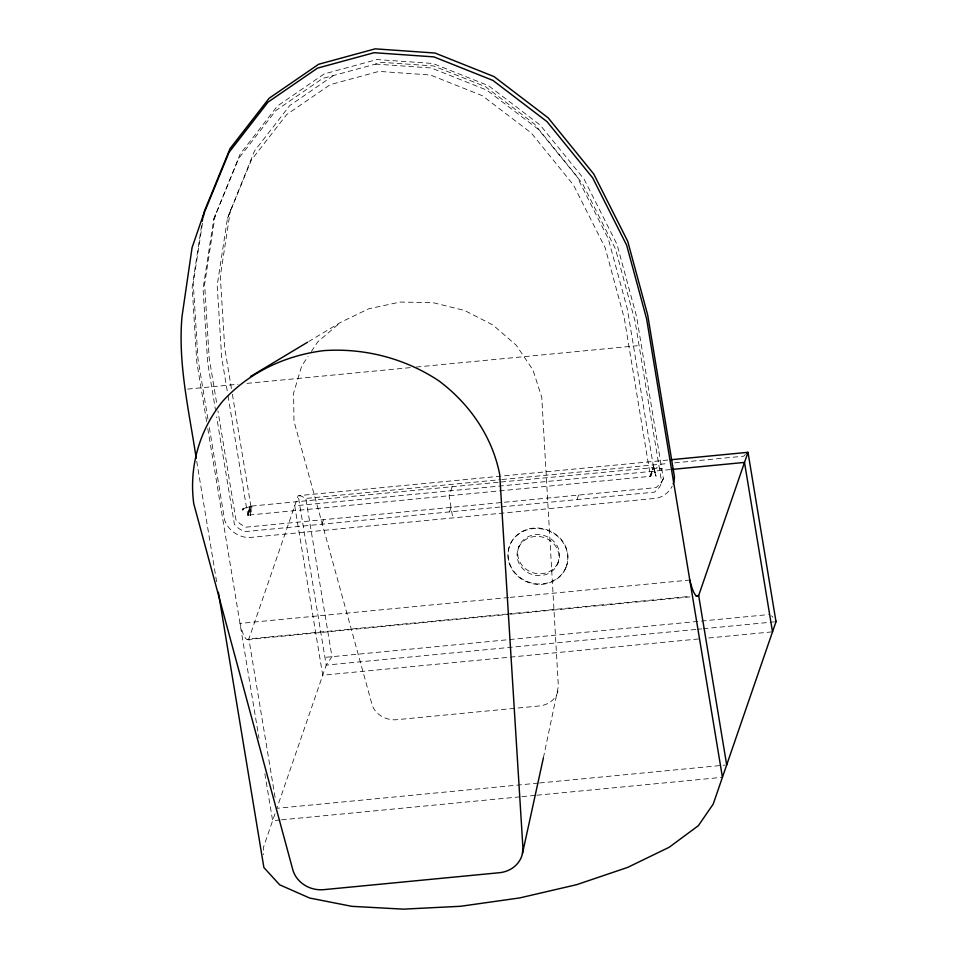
<?xml version="1.0" encoding="UTF-8"?>
<svg xmlns="http://www.w3.org/2000/svg" width="957" height="957" viewBox="0 0 957 957"><rect width="100%" height="100%" fill="white"/><g stroke="black" fill="none" stroke-linecap="round" stroke-linejoin="round"><path stroke-width="0.72" stroke-dasharray="4.79 3.59" d="M201.58 225.685L192.166 287.064L196.819 362.32L206.82 422.755M202.441 223.292L193.254 283.212L197.908 358.48L208.112 420.195M501.372 506.899L654.552 492.125L659.648 487.029L663.392 478.644L636.608 316.683L617.038 244.43L584.117 179.198L540.167 125.044L488.477 85.663L432.851 63.473L376.962 59.549L324.112 73.964L277.446 106.012L240.207 153.981L213.71 219.297L203.063 288.727L207.633 362.428L215.421 409.548M215.265 214.775L204.619 284.217L209.188 357.906L216.976 405.026M333.299 75.639L289.768 105.545L254.49 150.979L227.479 218.292L217.191 285.318L221.653 357.272L227.742 394.105M230.589 209.248L220.301 276.286L224.763 348.24L231.821 390.958M543.385 757.884L558.374 686.396L541.758 397.275L532.953 369.94L516.302 345.298L492.939 324.997L464.468 310.439L432.815 302.615L400.146 302.065L368.672 308.8L340.56 322.389L308.824 341.458M557.967 691.121C555.981 699.651 547.56 705.261 539.138 705.967L396.999 719.676C386.592 720.788 374.988 714.855 371.998 704.376L293.966 421.176L293.596 393.028L301.706 365.993L308.106 356.351M498.178 482.268L251.201 506.109L250.854 512.198L250.543 506.54L244.621 508.227L242.683 510.189C244.825 505.918 248.82 509.016 250.602 506.169C255.04 505.571 246.667 514.208 248.569 515.309A1.459 1.34 19 0 1 248.126 515.177L247.648 514.818A1.459 1.34 19 0 1 247.408 514.459C252.158 498.884 251.954 506.588 247.815 515.476L227.981 395.576M321.923 524.209L323.478 519.687M274.994 813.821L263.402 847.471L263.582 854.649M452.206 486.706L449.096 495.738L452.769 517.928M449.467 511.911L451.022 507.389M518.467 547.966L519.089 546.16M577.011 499.602L578.566 495.092M557.584 564.02A21.15 19.427 19 0 0 534.796 536.482A21.15 19.427 19 0 0 521.697 567.477A21.15 19.427 19 0 0 557.584 564.02L558.206 562.214A21.15 19.427 19 0 0 535.418 534.676A21.15 19.427 19 0 0 522.319 565.671A21.15 19.427 19 0 0 558.206 562.214M565.802 567.908A30.205 27.741 19 0 0 533.264 528.587A30.205 27.741 19 0 0 514.543 572.848A30.205 27.741 19 0 0 565.802 567.908L565.958 567.453A30.205 27.741 19 0 0 533.42 528.132A30.205 27.741 19 0 0 514.699 572.394A30.205 27.741 19 0 0 565.958 567.453M650.485 475.844L653.655 466.549L649.707 476.61A1.459 1.34 19 0 0 650.078 476.407L650.437 475.976A1.459 1.34 19 0 0 650.557 475.569M213.71 219.297L238.652 158.503L275.891 110.534L322.557 78.474L382.034 62.349L433.557 65.961L485.462 86.668L534.425 123.979L576.545 175.885L608.329 238.855L627.433 309.398L653.511 467.016M227.479 218.292L251.38 160.022L286.657 114.577L330.189 84.671L378.924 71.392L430.447 75.005L482.352 95.712L531.314 133.023L573.434 184.916L605.219 247.899L624.323 318.442L650.485 476.634L653.595 467.626L499.662 482.125M663.392 478.644L660.414 483.608L656.107 487.603L245.949 527.163L240.47 524.113L235.972 519.878L217.945 410.912M311.312 351.53L317.724 341.9L340.56 322.389M250.925 506.444L232.073 392.43M745.383 454.372L743.768 456.19L673.991 462.925M653.535 467.291C655.521 469.241 655.916 468.045 657.28 467.889L653.978 467.626L655.246 473.201C652.363 462.638 654.48 467.829 650.772 476.287L247.42 515.189L250.866 506.133M187.608 389.104L238.078 384.236M246.978 383.374L410.278 367.632M416.211 367.057L637.398 345.716M667.819 460.042L298.189 495.69L248.868 638.917L275.425 799.478M538.157 783.113L276.884 808.318L326.205 665.103L298.189 495.69L301.144 496.037L305.809 498.441L500.284 479.684M501.779 479.541L668.046 463.499M670.283 469.588L294.708 505.81L322.724 675.211L699.782 638.845M499.889 507.043L244.394 531.685L238.915 528.635L234.417 524.388L216.641 416.905M508.693 597.515L240.004 623.426A44.56 7.835 84.5 0 0 248.868 638.917L505.691 614.143M510.177 597.371L689.806 580.038M507.174 613.999L689.77 596.39M247.564 639.563L508.825 614.37M510.308 614.227L689.937 596.905M326.062 657.268L768.459 614.597M695.835 629.443L326.205 665.103L331.971 656.693L305.809 498.441M697.318 629.299L701.78 628.881M703.263 628.737L768.579 622.433M770.062 622.289L774.512 621.859M708.682 637.984L772.514 631.835M539.64 782.97L725.203 765.074M280.054 819.982L272.625 820.687L264.826 773.531M281.537 819.838L520.536 796.786M522.02 796.643L535.382 795.351M536.865 795.207L722.427 777.311M375.407 64.071L431.296 67.983L486.922 90.173L538.612 129.566L582.562 183.72L615.483 248.952L635.053 321.205L661.837 483.165M771.486 615.806L772.873 617.157M209.332 427.54L224.644 520.106A25.54 23.458 19 0 0 248.581 537.619L656.957 498.226A25.54 23.458 19 0 0 672.209 486.18M207.789 428.652L258.988 738.254M196.699 461.226L216.665 581.952M250.638 513.646L250.638 515.297L250.638 513.646M250.83 509.136L250.65 512.222L250.83 509.136M662.041 468.571L660.605 468.332L662.041 468.571M243.664 508.55L242.205 509.291L243.664 508.55M654.385 470.21L655.174 473.201L654.385 470.21M656.047 476.155L655.509 474.588L656.047 476.155M659.732 468.188L661.861 469.767L659.732 468.188"/><path stroke-width="1.44" d="M522.438 853.668L522.905 847.567L499.686 474.289C492.149 436.356 469.504 403.675 438.701 380.73C404.763 358.289 364.39 347.858 323.837 350.621C285.162 355.418 248.7 372.524 222.383 401.593C199.307 430.375 188.804 467.195 193.769 503.789L292.806 869.757C295.45 879.435 304.051 886.661 313.657 888.933A28.997 26.629 19 0 0 323.837 889.651L499.315 872.724A28.997 26.629 19 0 0 508.945 870.092C515.584 866.97 520.871 860.905 522.438 853.668L543.385 757.884M202.25 221.294L203.147 215.445L229.022 152.366L268.032 102.112L317.521 68.114L374.103 52.695L433.94 56.894L492.939 80.424L547.081 121.695L592.682 177.882L626.632 245.159L646.621 318.944L722.427 777.311M203.566 215.983L204.236 211.605L230.111 148.526L269.12 98.272L318.609 64.275L375.192 48.843L435.028 53.042L494.027 76.584L548.17 117.843L593.771 174.03L627.72 241.308L647.71 315.092L674.446 476.73A25.54 23.458 19 0 1 673.166 483.931M203.147 215.445L192.094 247.528L181.997 316.588C177.787 364.186 189.223 411.51 196.209 458.283M746.687 453.068L747.991 452.314L776.007 621.715L713.204 804.095L698.371 825.664L669.218 847.244L627.732 867.365L576.748 884.651L519.747 897.917L460.592 906.279L403.328 909.15L351.853 906.339L309.673 898.037L279.683 884.818L263.893 867.568L218.363 592.251M250.423 376.544L307.556 342.223M670.797 459.755L747.991 452.314L698.67 595.529L726.686 764.93M671.766 469.444L744.498 462.422L772.514 631.835M695.703 595.816L698.67 595.529A44.56 7.835 84.5 0 1 689.806 580.038M775.637 620.794L776.007 621.715"/></g></svg>
